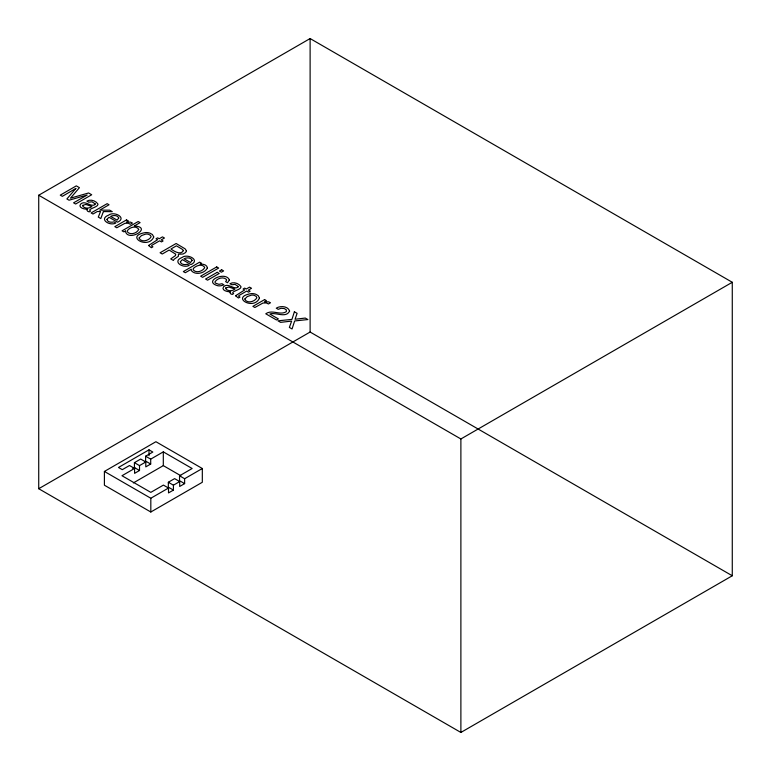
<?xml version="1.0" encoding="UTF-8"?>
<svg xmlns="http://www.w3.org/2000/svg" width="771" height="771" viewBox="0 0 771 771"><rect width="100%" height="100%" fill="white"/><g stroke="black" fill="none" stroke-linecap="round" stroke-linejoin="round"><path stroke-width="1.16" d="M38.723 195.236L310.115 38.55L732.277 282.282L732.277 575.764L460.885 732.45L38.723 488.718L38.723 195.236L460.885 438.969L732.277 282.282M38.723 488.718L310.115 332.031L732.277 575.764M104.403 471.447L155.906 441.716L202.32 468.508L202.32 482.27L150.817 512.011L104.403 485.21L104.403 471.447L150.817 498.249L168.512 488.033L168.512 492.929L173.427 490.086L173.427 485.19L179.701 481.567L179.701 486.462L184.626 483.619L184.626 478.724L202.32 468.508M150.702 464.036L145.613 461.106L145.613 456.21L152.822 452.047L149.005 449.84L118.483 467.467L122.29 469.674L129.499 465.511L134.588 468.45L134.588 473.346L139.512 470.503L139.512 465.607L145.786 461.983L145.786 466.879L150.702 464.036L150.702 459.14L163.307 451.864L192.143 468.508L179.537 475.794L179.537 480.69L184.626 483.619M139.512 470.503L134.424 467.563L134.424 462.667L140.698 459.044L145.786 461.983M132.728 468.546L134.761 467.371M144.765 461.588L145.613 461.106M134.588 468.45L121.982 475.726L150.817 492.37L163.423 485.094L168.512 488.033M133.344 482.925L163.307 465.626L180.819 475.736M173.427 490.086L168.338 487.147L168.338 482.251L174.612 478.627L179.701 481.567M145.613 456.21L150.702 459.14M179.537 475.794L184.626 478.724M134.424 462.667L139.512 465.607M168.338 482.251L173.427 485.19M460.885 438.969L460.885 732.45M310.115 38.55L310.115 332.031M163.307 451.864L163.307 465.626M150.817 498.249L150.817 512.011M149.005 449.84L149.005 455.651M229.353 279.969L227.532 282.745L225.624 281.637L226.626 280.143L226.346 279.362C223.06 276.365 217.461 278.37 215.138 281.608A3.412 1.966 0 0 0 215.601 283.179L218.954 284.345L222 283.728L223.908 284.836L221.316 285.665A5.676 3.277 0 0 1 217.692 285.723C202.455 281.309 225.836 270.679 229.353 279.969M148.524 245.496L151.367 247.732L152.918 246.836L151.55 245.949L151.954 245.236L159.597 240.831L161.467 241.911L163.066 240.976L161.197 239.897L164.464 238.017L162.479 236.87L159.212 238.75L157.631 237.834L156.021 238.769L157.602 239.685L148.524 245.496M235.579 295.756L238.432 298.001L239.983 297.105L238.615 296.218L239.02 295.505L246.662 291.091L248.522 292.17L250.132 291.245L248.262 290.166L251.529 288.277L249.544 287.13L246.277 289.019L244.686 288.103L243.087 289.029L244.667 289.944L235.579 295.756M106.986 219.378C107.342 222.318 111.641 222.636 113.935 221.884L115.862 223.002C109.906 226.433 98.158 219.118 108.74 215.08C113.829 210.897 127.408 217.682 117.578 222.202L109.01 217.249L106.986 219.378M180.375 261.755C180.722 264.684 185.021 265.002 187.314 264.251L189.252 265.369C183.286 268.8 171.538 261.485 182.12 257.447C187.208 253.264 200.788 260.049 190.967 264.569L182.39 259.615L180.375 261.755M95.161 203.891L95.103 204.537C90.785 207.669 85.176 199.689 80.569 204.142C77.784 207.823 84.964 209.539 87.595 209.124L86.853 209.953L87.615 211.215L89.166 211.89L90.612 211.042C86.381 209.066 97.666 207.544 97.946 204.479L97.84 203.901C95.537 200.595 90.496 199.024 86.882 201.115L88.713 202.175L92.038 201.8L95.161 203.891M238.2 286.465L238.143 287.12C233.825 290.253 228.216 282.263 223.609 286.725C220.814 290.407 228.004 292.122 230.635 291.708L229.893 292.527L230.654 293.799L232.206 294.464L233.652 293.626C229.421 291.65 240.706 290.127 240.986 287.063L240.88 286.484C238.576 283.179 233.536 281.608 229.922 283.699L231.753 284.759L235.078 284.383L238.2 286.465M139.223 237.825L139.156 238.412C141.633 242.826 149.246 240.61 151.126 236.726L150.499 235.434L148.736 234.394A3.788 2.188 0 0 0 145.661 234.114L141.527 235.55L139.223 237.825M244.956 298.869L244.879 299.447C247.356 303.87 254.97 301.654 256.849 297.76L256.232 296.469L254.459 295.438A3.788 2.188 0 0 0 251.385 295.148L247.25 296.594L244.956 298.869M186.418 250.777L185.647 252.522L183.055 254.006L178.419 254.247L178.38 256.329L174.053 259.278L173.408 260.463L170.738 258.921L175.422 255.615L175.74 254.199L169.138 250.045L162.247 254.016L160.079 252.763L176.125 243.501L185.098 248.831L186.418 250.777M138.703 229.373C137.19 233.285 130.058 235.569 127.254 231.676L127.215 230.963C129.171 227.31 136.342 225.209 138.703 229.373M125.384 231.011C127.533 242.884 153.593 227.194 134.27 225.99L140.091 222.626L138.182 221.528L122.069 230.828L123.89 231.869L125.384 231.011M153.747 236.948C148.34 250.064 123.938 235.897 145.661 232.563A6.833 3.942 0 0 1 150.123 233.247L152.427 234.548L153.747 236.948M259.47 297.991C254.073 311.108 229.662 296.931 251.385 293.597A6.833 3.942 0 0 1 255.847 294.281L258.15 295.592L259.47 297.991M82.709 205.385L82.593 205.982C84.598 208.874 89.33 208.652 91.903 206.532L85.86 204.431L82.709 205.385M225.749 287.969L225.633 288.566C227.638 291.457 232.37 291.236 234.943 289.115L228.9 287.014L225.749 287.969M118.763 218L117.125 220.13L110.619 216.381C113.086 215.109 117.597 214.907 118.763 218M192.143 260.367L190.504 262.497L184.009 258.748C186.466 257.475 190.977 257.273 192.143 260.367M183.363 250.652C180.713 255.606 173.947 251.115 170.95 248.994L176.434 245.833L182.66 249.525L183.363 250.652M289.597 311.089C285.877 318.558 275.941 311.956 269.821 313.98L278.37 318.915L276.51 319.984L265.764 313.787C272.124 309.113 280.239 315.792 286.359 311.638L286.33 309.846L284.277 308.535L280.981 308.284L278.244 309.335L276.249 308.178C280.249 305.567 288.007 305.971 289.597 311.089M207.38 268C204.864 273.368 195.304 275.536 191.324 270.592L191.285 269.262L185.31 272.722L183.334 271.585L199.65 262.159L201.568 263.268L200.017 264.164C202.744 263.913 207.148 264.617 207.38 268M294.387 311.773L291.949 319.396L277.974 320.832L280.596 322.345L291.64 321.102L289.366 327.415L292.064 328.966L294.647 320.958L307.86 319.551L305.268 318.057L295.062 319.252L297.105 313.344L294.387 311.773M103.391 211.582L100.799 218.54L98.283 217.094L100.538 211.572L97.377 211.495L92.983 214.03L91.094 212.941L107.15 203.669L109.039 204.768L99.719 210.146L109.733 210.184L112.248 211.639L103.391 211.582M193.434 268.404L193.155 269.811C196.027 273.512 202.503 271.402 204.604 267.884L204.585 267.171C201.877 263.46 196.065 265.61 193.434 268.404M75.818 188.49L66.894 198.966L69.043 200.209L87.162 195.034L73.582 202.831L75.645 204.016L91.701 194.755L88.617 192.972L70.469 198.166L79.423 187.671L76.31 185.869L60.263 195.14L62.335 196.335L75.818 188.49M126.531 219.889L114.831 226.645L116.797 227.773L124.902 223.33L128.217 223.224L130.357 224.245L132.429 223.05L130.54 222.144L126.377 222.135L128.4 220.959L126.531 219.889M216.709 266.93L200.653 276.191L202.628 277.329L218.675 268.057L216.709 266.93M217.22 272.308L205.578 279.035L207.572 280.191L219.224 273.464L217.22 272.308M221.624 269.763L219.398 271.055L221.393 272.202L223.629 270.92L221.624 269.763M264.598 299.601L252.898 306.357L254.864 307.484L262.969 303.042L266.284 302.936L268.424 303.967L270.496 302.762L268.607 301.856L264.443 301.846L266.467 300.68L264.598 299.601"/></g></svg>
